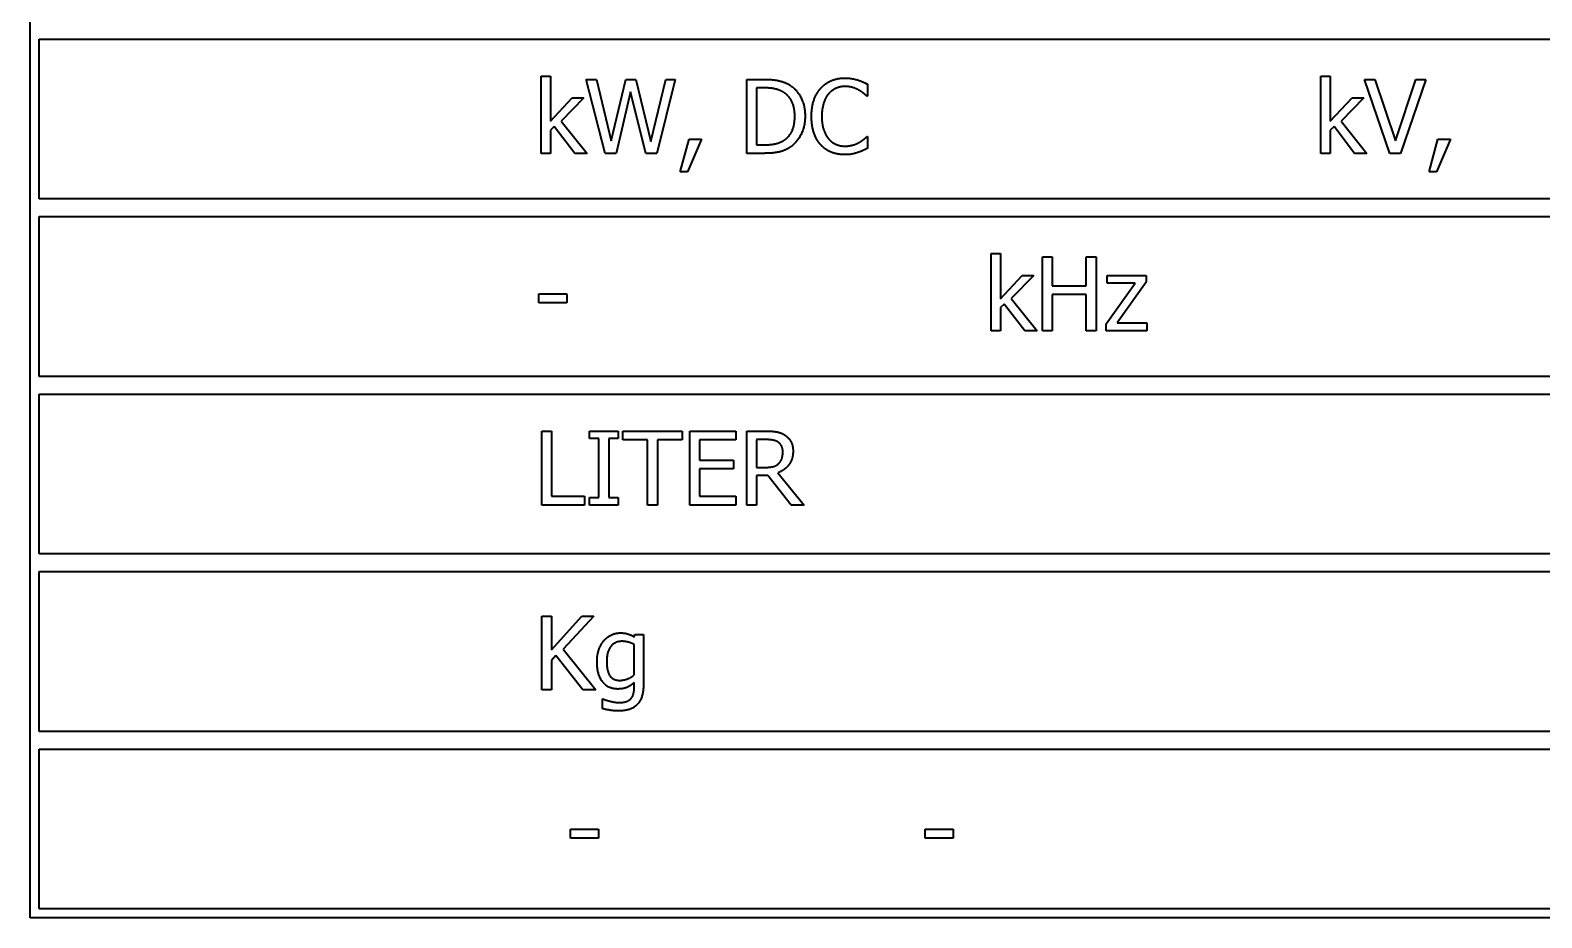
# Model space of a CAD drawing. Header units: millimetres. Extents: x 0 to 4205, y 0 to 2970.
# Drawn here: x 1832.2 to 1883.3, y 927.4 to 957.4 of the extents above; entities that cross this region are included whole.
import ezdxf

# ---------------------------------------------------------------- set-up
doc = ezdxf.new("R2010")
doc.units = ezdxf.units.MM
doc.header["$LTSCALE"] = 5
doc.layers.add('가시적인 것(ISO)', color=3, linetype='Continuous', lineweight=40)

msp = doc.modelspace()

# ---------------------------------------------------------------- linework, layer by layer
at = {"layer": '가시적인 것(ISO)'}
for p, q in [((1832.2036, 927.4175), (1832.2036, 975.4175)), ((1832.5036, 951.7175), (1832.5036, 957.1175)), ((1832.5036, 957.1175), (1923.9036, 957.1175)), ((1849.465, 953.256), (1849.465, 955.8675)), ((1849.465, 955.8675), (1849.781, 955.8675)), ((1849.781, 955.8675), (1849.781, 954.3399)), ((1851.6307, 953.256), (1850.9925, 955.756)), ((1850.9925, 955.756), (1851.3349, 955.756)), ((1851.3349, 955.756), (1851.8373, 953.6835)), ((1851.8373, 953.6835), (1852.3357, 955.756)), ((1852.3357, 955.756), (1852.674, 955.756)), ((1852.674, 955.756), (1853.1765, 953.6592)), ((1853.1765, 953.6592), (1853.6769, 955.756)), ((1854.003, 955.756), (1853.375, 953.256)), ((1853.6769, 955.756), (1854.003, 955.756)), ((1856.4159, 953.256), (1856.4159, 955.756)), ((1856.4159, 955.756), (1856.9852, 955.756)), ((1875.8203, 953.256), (1875.8203, 955.8675)), ((1875.8203, 955.8675), (1876.1364, 955.8675)), ((1876.1364, 955.8675), (1876.1364, 954.3399)), ((1878.1501, 953.256), (1877.2891, 955.756)), ((1877.2891, 955.756), (1877.6457, 955.756)), ((1877.6457, 955.756), (1878.3385, 953.6795)), ((1878.3385, 953.6795), (1879.0314, 955.756)), ((1879.3697, 955.756), (1878.5087, 953.256)), ((1879.0314, 955.756), (1879.3697, 955.756)), ((1852.4937, 955.3306), (1851.9994, 953.256)), ((1853.0022, 953.256), (1852.4937, 955.3306)), ((1856.7482, 955.4684), (1856.7482, 953.5437)), ((1857.0014, 955.4684), (1856.7482, 955.4684)), ((1860.5022, 955.1888), (1860.4759, 955.1888)), ((1860.5022, 955.5899), (1860.5022, 955.1888)), ((1849.781, 954.3399), (1850.5225, 955.1321)), ((1850.9155, 955.1321), (1850.1457, 954.348)), ((1850.5225, 955.1321), (1850.9155, 955.1321)), ((1876.1364, 954.3399), (1876.8778, 955.1321)), ((1877.2709, 955.1321), (1876.501, 954.348)), ((1876.8778, 955.1321), (1877.2709, 955.1321)), ((1850.1457, 954.348), (1851.0188, 953.256)), ((1876.501, 954.348), (1877.3742, 953.256)), ((1849.9066, 954.1616), (1849.781, 954.0401)), ((1849.781, 954.0401), (1849.781, 953.256)), ((1850.6035, 953.256), (1849.9066, 954.1616)), ((1854.1712, 952.6341), (1854.467, 953.7342)), ((1854.8864, 953.7342), (1854.4163, 952.6341)), ((1854.467, 953.7342), (1854.8864, 953.7342)), ((1860.4779, 953.8233), (1860.5022, 953.8233)), ((1860.5022, 953.8233), (1860.5022, 953.4262)), ((1876.262, 954.1616), (1876.1364, 954.0401)), ((1876.1364, 954.0401), (1876.1364, 953.256)), ((1876.9589, 953.256), (1876.262, 954.1616)), ((1879.4791, 952.6341), (1879.7749, 953.7342)), ((1880.1943, 953.7342), (1879.7243, 952.6341)), ((1879.7749, 953.7342), (1880.1943, 953.7342)), ((1849.781, 953.256), (1849.465, 953.256)), ((1851.0188, 953.256), (1850.6035, 953.256)), ((1851.9994, 953.256), (1851.6307, 953.256)), ((1853.375, 953.256), (1853.0022, 953.256)), ((1856.9913, 953.256), (1856.4159, 953.256)), ((1856.7482, 953.5437), (1857.0014, 953.5437)), ((1876.1364, 953.256), (1875.8203, 953.256)), ((1877.3742, 953.256), (1876.9589, 953.256)), ((1878.5087, 953.256), (1878.1501, 953.256)), ((1854.4163, 952.6341), (1854.1712, 952.6341)), ((1879.7243, 952.6341), (1879.4791, 952.6341)), ((1923.9036, 951.7175), (1832.5036, 951.7175)), ((1832.5036, 945.7175), (1832.5036, 951.1175)), ((1832.5036, 951.1175), (1923.9036, 951.1175)), ((1864.6716, 947.256), (1864.6716, 949.8675)), ((1864.6716, 949.8675), (1864.9876, 949.8675)), ((1864.9876, 949.8675), (1864.9876, 948.3399)), ((1866.4078, 947.256), (1866.4078, 949.756)), ((1866.4078, 949.756), (1866.7401, 949.756)), ((1866.7401, 949.756), (1866.7401, 948.7755)), ((1867.8908, 948.7755), (1867.8908, 949.756)), ((1867.8908, 949.756), (1868.2231, 949.756)), ((1868.2231, 949.756), (1868.2231, 947.256)), ((1864.9876, 948.3399), (1865.7291, 949.1321)), ((1866.1222, 949.1321), (1865.3523, 948.348)), ((1865.7291, 949.1321), (1866.1222, 949.1321)), ((1868.5999, 948.8727), (1868.5999, 949.1321)), ((1868.5999, 949.1321), (1869.9188, 949.1321)), ((1869.9188, 949.1321), (1869.9188, 948.9072)), ((1866.7401, 948.7755), (1867.8908, 948.7755)), ((1868.5594, 947.491), (1869.5399, 948.8727)), ((1869.5399, 948.8727), (1868.5999, 948.8727)), ((1869.9188, 948.9072), (1868.9342, 947.5214)), ((1849.388, 948.1981), (1849.388, 948.502)), ((1849.388, 948.502), (1850.3341, 948.502)), ((1850.3341, 948.1981), (1849.388, 948.1981)), ((1850.3341, 948.502), (1850.3341, 948.1981)), ((1865.1133, 948.1616), (1864.9876, 948.0401)), ((1864.9876, 948.0401), (1864.9876, 947.256)), ((1865.8102, 947.256), (1865.1133, 948.1616)), ((1865.3523, 948.348), (1866.2255, 947.256)), ((1867.8908, 948.4797), (1866.7401, 948.4797)), ((1866.7401, 948.4797), (1866.7401, 947.256)), ((1867.8908, 947.256), (1867.8908, 948.4797)), ((1864.9876, 947.256), (1864.6716, 947.256)), ((1866.2255, 947.256), (1865.8102, 947.256)), ((1866.7401, 947.256), (1866.4078, 947.256)), ((1868.2231, 947.256), (1867.8908, 947.256)), ((1868.5594, 947.256), (1868.5594, 947.491)), ((1869.937, 947.256), (1868.5594, 947.256)), ((1868.9342, 947.5214), (1869.937, 947.5214)), ((1869.937, 947.5214), (1869.937, 947.256)), ((1923.9036, 945.7175), (1832.5036, 945.7175)), ((1832.5036, 939.7175), (1832.5036, 945.1175)), ((1832.5036, 945.1175), (1923.9036, 945.1175)), ((1849.4893, 941.3675), (1849.4893, 943.8675)), ((1849.4893, 943.8675), (1849.8215, 943.8675)), ((1849.8215, 943.8675), (1849.8215, 941.6633)), ((1851.1019, 943.6122), (1851.1019, 943.8675)), ((1851.1019, 943.8675), (1852.0703, 943.8675)), ((1851.42, 943.6122), (1851.1019, 943.6122)), ((1851.42, 941.6227), (1851.42, 943.6122)), ((1852.0703, 943.6122), (1851.7522, 943.6122)), ((1851.7522, 943.6122), (1851.7522, 941.6227)), ((1852.0703, 943.8675), (1852.0703, 943.6122)), ((1852.2263, 943.5717), (1852.2263, 943.8675)), ((1852.2263, 943.8675), (1854.236, 943.8675)), ((1853.065, 943.5717), (1852.2263, 943.5717)), ((1853.065, 941.3675), (1853.065, 943.5717)), ((1854.236, 943.5717), (1853.3973, 943.5717)), ((1853.3973, 943.5717), (1853.3973, 941.3675)), ((1854.236, 943.8675), (1854.236, 943.5717)), ((1854.4893, 941.3675), (1854.4893, 943.8675)), ((1854.4893, 943.8675), (1856.0533, 943.8675)), ((1856.0533, 943.5717), (1854.8215, 943.5717)), ((1854.8215, 943.5717), (1854.8215, 942.8869)), ((1856.0533, 943.8675), (1856.0533, 943.5717)), ((1856.418, 943.8675), (1857.0622, 943.8675)), ((1856.418, 941.3675), (1856.418, 943.8675)), ((1857.0804, 943.5798), (1856.7502, 943.5798)), ((1856.7502, 943.5798), (1856.7502, 942.6398)), ((1854.8215, 942.8869), (1855.9702, 942.8869)), ((1854.8215, 942.5911), (1854.8215, 941.6633)), ((1855.9702, 942.5911), (1854.8215, 942.5911)), ((1855.9702, 942.8869), (1855.9702, 942.5911)), ((1856.7502, 942.6398), (1857.0419, 942.6398)), ((1857.4633, 942.4554), (1858.3527, 941.3675)), ((1857.1311, 942.3622), (1856.7502, 942.3622)), ((1856.7502, 942.3622), (1856.7502, 941.3675)), ((1857.9212, 941.3675), (1857.1311, 942.3622)), ((1849.8215, 941.6633), (1850.9378, 941.6633)), ((1850.9378, 941.6633), (1850.9378, 941.3675)), ((1851.1019, 941.3675), (1851.1019, 941.6227)), ((1851.1019, 941.6227), (1851.42, 941.6227)), ((1851.7522, 941.6227), (1852.0703, 941.6227)), ((1852.0703, 941.6227), (1852.0703, 941.3675)), ((1854.8215, 941.6633), (1856.0533, 941.6633)), ((1856.0533, 941.6633), (1856.0533, 941.3675)), ((1850.9378, 941.3675), (1849.4893, 941.3675)), ((1852.0703, 941.3675), (1851.1019, 941.3675)), ((1853.3973, 941.3675), (1853.065, 941.3675)), ((1856.0533, 941.3675), (1854.4893, 941.3675)), ((1856.7502, 941.3675), (1856.418, 941.3675)), ((1858.3527, 941.3675), (1857.9212, 941.3675)), ((1923.9036, 939.7175), (1832.5036, 939.7175)), ((1832.5036, 933.7175), (1832.5036, 939.1175)), ((1832.5036, 939.1175), (1923.9036, 939.1175)), ((1849.4893, 935.1175), (1849.4893, 937.6175)), ((1849.4893, 937.6175), (1849.8215, 937.6175)), ((1849.8215, 936.4688), (1850.8466, 937.6175)), ((1849.8215, 937.6175), (1849.8215, 936.4688)), ((1851.2518, 937.6175), (1850.2166, 936.5012)), ((1850.8466, 937.6175), (1851.2518, 937.6175)), ((1852.6133, 936.9145), (1852.6315, 936.9935)), ((1852.6315, 936.9935), (1852.9293, 936.9935)), ((1852.9293, 936.9935), (1852.9293, 935.3322)), ((1850.2166, 936.5012), (1851.3126, 935.1175)), ((1852.6133, 935.626), (1852.6133, 936.6572)), ((1849.9674, 936.2804), (1849.8215, 936.1163)), ((1849.8215, 936.1163), (1849.8215, 935.1175)), ((1850.8811, 935.1175), (1849.9674, 936.2804)), ((1852.6133, 935.2026), (1852.6133, 935.3667)), ((1849.8215, 935.1175), (1849.4893, 935.1175)), ((1851.3126, 935.1175), (1850.8811, 935.1175)), ((1851.5375, 934.4894), (1851.5375, 934.8176)), ((1851.5375, 934.8176), (1851.5537, 934.8176)), ((1923.9036, 933.7175), (1832.5036, 933.7175)), ((1832.5036, 927.7175), (1832.5036, 933.1175)), ((1832.5036, 933.1175), (1923.9036, 933.1175)), ((1850.4617, 930.1136), (1850.4617, 930.4175)), ((1850.4617, 930.4175), (1851.4078, 930.4175)), ((1851.4078, 930.4175), (1851.4078, 930.1136)), ((1862.4471, 930.1136), (1862.4471, 930.4175)), ((1862.4471, 930.4175), (1863.3932, 930.4175)), ((1863.3932, 930.4175), (1863.3932, 930.1136)), ((1851.4078, 930.1136), (1850.4617, 930.1136)), ((1863.3932, 930.1136), (1862.4471, 930.1136)), ((1923.9036, 927.7175), (1832.5036, 927.7175)), ((1924.2036, 927.4175), (1832.2036, 927.4175))]:
    msp.add_line(p, q, dxfattribs=at)
for points in [[(1856.9852, 955.756), (1857.3377, 955.756), (1857.7389, 955.6507), (1857.8807, 955.5575)], [(1858.918, 955.4562), (1859.0679, 955.6244), (1859.4771, 955.8006), (1859.7304, 955.8006)], [(1859.7304, 955.8006), (1859.856, 955.8006), (1860.0768, 955.7641), (1860.17, 955.7358)], [(1860.17, 955.7358), (1860.251, 955.7094), (1860.4192, 955.6345), (1860.5022, 955.5899)], [(1857.6619, 955.3184), (1857.5282, 955.3975), (1857.2263, 955.4684), (1857.0014, 955.4684)], [(1858.0407, 954.5081), (1858.0407, 954.7957), (1857.8503, 955.203), (1857.6619, 955.3184)], [(1857.8807, 955.5575), (1858.1218, 955.3975), (1858.3872, 954.8687), (1858.3872, 954.504)], [(1858.606, 954.504), (1858.606, 954.818), (1858.766, 955.284), (1858.918, 955.4562)], [(1859.1753, 955.2597), (1859.0699, 955.1321), (1858.9524, 954.7451), (1858.9524, 954.504)], [(1859.7283, 955.517), (1859.5683, 955.517), (1859.2826, 955.3853), (1859.1753, 955.2597)], [(1860.1943, 955.3975), (1860.0991, 955.4501), (1859.8742, 955.517), (1859.7283, 955.517)], [(1860.4759, 955.1888), (1860.4313, 955.2293), (1860.2936, 955.3427), (1860.1943, 955.3975)], [(1857.6923, 953.7098), (1857.8665, 953.8274), (1858.0407, 954.2163), (1858.0407, 954.5081)], [(1858.3872, 954.504), (1858.3872, 954.1616), (1858.1096, 953.6106), (1857.8766, 953.4566)], [(1858.92, 953.5397), (1858.7701, 953.7017), (1858.606, 954.188), (1858.606, 954.504)], [(1858.9524, 954.504), (1858.9524, 954.2467), (1859.076, 953.876), (1859.1834, 953.7483)], [(1857.0014, 953.5437), (1857.2223, 953.5437), (1857.5565, 953.6146), (1857.6923, 953.7098)], [(1859.1834, 953.7483), (1859.2887, 953.6248), (1859.5703, 953.4992), (1859.7283, 953.4992)], [(1860.2125, 953.6227), (1860.3037, 953.6754), (1860.4394, 953.7848), (1860.4779, 953.8233)], [(1857.8766, 953.4566), (1857.6862, 953.3371), (1857.2952, 953.256), (1856.9913, 953.256)], [(1859.7243, 953.2115), (1859.4812, 953.2115), (1859.0699, 953.3756), (1858.92, 953.5397)], [(1860.17, 953.2844), (1860.0606, 953.2479), (1859.8742, 953.2115), (1859.7243, 953.2115)], [(1859.7283, 953.4992), (1859.8722, 953.4992), (1860.1173, 953.5701), (1860.2125, 953.6227)], [(1860.5022, 953.4262), (1860.4192, 953.3877), (1860.2733, 953.3168), (1860.17, 953.2844)], [(1857.0622, 943.8675), (1857.277, 943.8675), (1857.5667, 943.8209), (1857.6983, 943.7358)], [(1857.4775, 943.4947), (1857.4066, 943.5413), (1857.2182, 943.5798), (1857.0804, 943.5798)], [(1857.6355, 943.1624), (1857.6355, 943.2718), (1857.5586, 943.44), (1857.4775, 943.4947)], [(1857.6983, 943.7358), (1857.83, 943.6507), (1857.982, 943.3853), (1857.982, 943.1888)], [(1857.982, 943.1888), (1857.982, 942.9153), (1857.7024, 942.5445), (1857.4633, 942.4554)], [(1857.4937, 942.7694), (1857.5667, 942.8383), (1857.6355, 943.0328), (1857.6355, 943.1624)], [(1857.0419, 942.6398), (1857.1858, 942.6398), (1857.4147, 942.6904), (1857.4937, 942.7694)], [(1851.5983, 936.7949), (1851.7036, 936.9145), (1851.9933, 937.0462), (1852.1473, 937.0462)], [(1852.1473, 937.0462), (1852.2932, 937.0462), (1852.5059, 936.9773), (1852.6133, 936.9145)], [(1851.3572, 936.0737), (1851.3572, 936.3067), (1851.4889, 936.6673), (1851.5983, 936.7949)], [(1852.1979, 936.7625), (1851.9589, 936.7625), (1851.6834, 936.41), (1851.6834, 936.0798)], [(1852.6133, 936.6572), (1852.4958, 936.7139), (1852.2972, 936.7625), (1852.1979, 936.7625)], [(1852.0561, 935.1499), (1851.736, 935.1499), (1851.3572, 935.626), (1851.3572, 936.0737)], [(1851.6834, 936.0798), (1851.6834, 935.7678), (1851.892, 935.4416), (1852.127, 935.4416)], [(1852.6133, 935.3667), (1852.4856, 935.2552), (1852.2405, 935.1499), (1852.0561, 935.1499)], [(1852.9293, 935.3322), (1852.9293, 934.8541), (1852.514, 934.4084), (1852.0865, 934.4084)], [(1852.127, 935.4416), (1852.2506, 935.4416), (1852.5099, 935.5389), (1852.6133, 935.626)], [(1851.5537, 934.8176), (1851.5861, 934.8034), (1851.7097, 934.7589), (1851.7887, 934.7406)], [(1852.1108, 934.692), (1852.2567, 934.692), (1852.4593, 934.769), (1852.516, 934.8379)], [(1852.516, 934.8379), (1852.5707, 934.9068), (1852.6133, 935.0871), (1852.6133, 935.2026)], [(1852.0865, 934.4084), (1851.9488, 934.4084), (1851.6611, 934.453), (1851.5375, 934.4894)], [(1851.7887, 934.7406), (1851.8758, 934.7184), (1852.0237, 934.692), (1852.1108, 934.692)]]:
    msp.add_open_spline(points, degree=2, dxfattribs=at)

doc.saveas('drawing.dxf')
